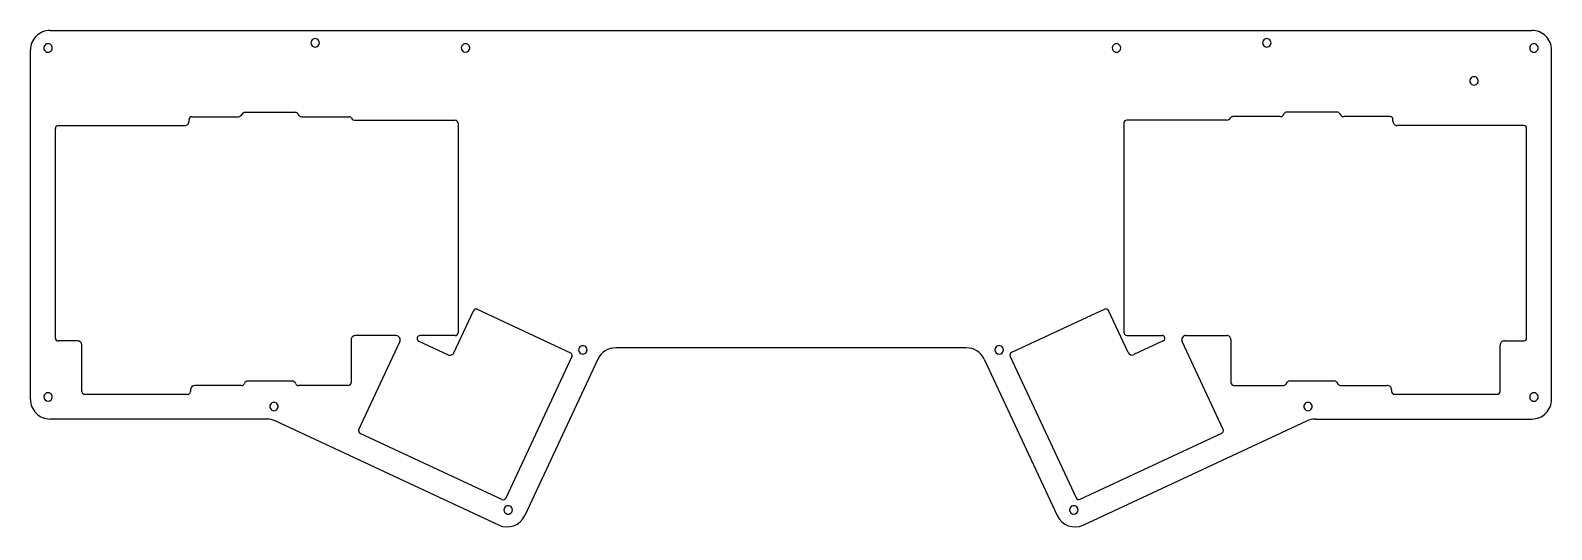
# Model space of a CAD drawing. Extents: x 6 to 548, y 120 to 298.
import ezdxf

# ---------------------------------------------------------------- set-up
doc = ezdxf.new("R2010")
doc.units = 0
doc.layers.get('0').update_dxf_attribs({"linetype": 'CONTINUOUS'})

msp = doc.modelspace()

# ---------------------------------------------------------------- linework, layer by layer
at = {"color": 1}
for points in [[(13.473871, 297.628852), (540.745708, 297.628852)], [(6.491111, 166.198848), (6.491111, 290.628852)], [(547.739711, 166.19886), (547.739711, 290.62888)], [(62.917268, 265.235444), (62.917268, 265.870444)], [(63.933268, 266.886444), (80.443268, 266.886444)], [(82.79791, 268.473944), (100.694625, 268.473944)], [(103.049268, 266.886444), (119.899563, 266.886444)], [(122.099268, 265.616444), (157.659268, 265.616444)], [(432.131583, 265.663053), (396.571583, 265.663053)], [(451.181583, 266.933053), (434.331279, 266.933053)], [(471.432918, 268.520553), (453.536219, 268.520553)], [(490.297583, 266.933053), (473.787583, 266.933053)], [(491.313583, 265.282053), (491.313583, 265.917053)], [(15.381125, 188.003444), (15.381125, 262.711446)], [(16.381125, 263.711444), (61.393268, 263.711444)], [(158.675268, 264.600444), (158.687911, 199.284253)], [(158.675268, 264.600444), (158.675268, 189.924444)], [(395.555583, 264.647053), (395.542883, 199.330862)], [(395.555583, 264.647053), (395.555583, 189.971053)], [(537.849713, 263.758053), (492.837583, 263.758053)], [(538.849711, 188.050053), (538.849711, 262.758049)], [(157.157643, 182.830325), (164.135071, 197.793465)], [(165.485259, 198.284896), (198.634373, 182.827212)], [(388.745589, 198.331502), (355.596472, 182.873818)], [(397.073205, 182.876934), (390.095768, 197.840074)], [(23.293267, 187.003444), (16.381125, 187.003444)], [(24.817267, 168.969444), (24.817267, 185.479444)], [(120.575268, 187.384444), (120.575268, 172.144444)], [(136.580366, 188.908444), (122.099268, 188.908444)], [(123.361343, 155.43007), (137.961579, 186.740376)], [(144.670486, 186.971634), (155.13236, 182.093183)], [(157.659268, 188.908444), (145.099868, 188.908444)], [(339.487482, 184.552829), (214.732035, 184.552829)], [(396.571583, 188.955053), (409.13098, 188.955053)], [(409.560353, 187.018243), (399.098488, 182.139792)], [(430.869485, 155.476676), (416.269255, 186.786979)], [(417.650478, 188.955053), (432.131583, 188.955053)], [(433.655583, 187.431053), (433.655583, 172.191053)], [(529.413583, 169.016053), (529.413583, 185.526053)], [(530.937583, 187.050053), (537.849713, 187.050053)], [(199.1258, 181.477022), (175.61724, 131.062743)], [(208.416071, 180.515222), (182.451683, 124.833961)], [(345.814735, 180.515259), (371.779151, 124.833961)], [(355.105039, 181.523631), (378.613585, 131.109352)], [(62.409268, 167.953444), (25.833267, 167.953444)], [(63.425268, 169.604444), (63.425268, 168.969444)], [(81.644625, 171.128444), (64.949268, 171.128444)], [(99.493268, 172.715944), (83.999268, 172.715944)], [(119.559268, 171.128444), (101.84791, 171.128444)], [(434.671583, 171.175053), (452.382918, 171.175053)], [(454.737583, 172.762553), (470.231583, 172.762553)], [(472.586219, 171.175053), (489.281583, 171.175053)], [(490.805583, 169.651053), (490.805583, 169.016053)], [(491.821583, 168.000053), (528.397583, 168.000053)], [(90.623904, 159.198848), (13.491111, 159.198848)], [(173.1497, 121.447887), (93.581722, 158.54324)], [(381.081111, 121.447858), (460.649094, 158.543271)], [(463.606896, 159.198874), (540.739697, 159.198874)], [(174.267049, 130.571315), (123.852773, 154.079882)], [(379.963793, 130.617924), (430.37808, 154.126485)], [(182.491112, 129.930866), (182.491112, 129.930866)], [(182.491112, 129.930866), (182.491112, 129.930866)], [(371.739696, 129.930866), (371.739696, 129.930866)]]:
    msp.add_lwpolyline(points, dxfattribs=at)
for points in [[(109.324411, 293.183852), (109.324411, 293.183852), (109.324411, 293.183852), (109.324411, 293.183852)], [(447.906394, 293.18388), (447.906394, 293.18388), (447.906394, 293.18388), (447.906394, 293.18388)], [(14.254988, 291.364975), (14.254988, 291.364975), (14.254988, 291.364975), (14.254988, 291.364975)], [(162.807687, 291.364975), (162.807687, 291.364975), (162.807687, 291.364975), (162.807687, 291.364975)], [(394.423166, 291.365003), (394.423166, 291.365003), (394.423166, 291.365003), (394.423166, 291.365003)], [(542.975856, 291.365003), (542.975856, 291.365003), (542.975856, 291.365003), (542.975856, 291.365003)], [(521.639715, 279.62886), (521.639715, 279.62886), (521.639715, 279.62886), (521.639715, 279.62886)], [(204.549646, 183.829333), (204.549646, 183.829333), (204.549646, 183.829333), (204.549646, 183.829333)], [(352.681145, 183.829366), (352.681145, 183.829366), (352.681145, 183.829366), (352.681145, 183.829366)], [(14.254985, 167.050225), (14.254985, 167.050225), (14.254985, 167.050225), (14.254985, 167.050225)], [(94.660991, 163.643848), (94.660991, 163.643848), (94.660991, 163.643848), (94.660991, 163.643848)], [(462.569842, 163.643874), (462.569842, 163.643874), (462.569842, 163.643874), (462.569842, 163.643874)], [(542.975856, 167.050239), (542.975856, 167.050239), (542.975856, 167.050239), (542.975856, 167.050239)], [(177.963209, 126.81327), (177.963209, 126.81327), (177.963209, 126.81327), (177.963209, 126.81327)], [(379.267607, 126.81327), (379.267607, 126.81327), (379.267607, 126.81327), (379.267607, 126.81327)]]:
    msp.add_lwpolyline(points, close=True, dxfattribs=at)
for points in [[(8.541364, 295.578599), (7.228609, 294.265845), (6.491111, 292.485367), (6.491111, 290.628852)], [(13.491111, 297.628852), (11.634596, 297.628852), (9.854118, 296.891354), (8.541364, 295.578599)], [(12.004986, 292.664014), (11.540884, 292.396065), (11.254986, 291.900874), (11.254986, 291.364975)], [(13.504987, 292.664014), (13.040885, 292.931963), (12.469088, 292.931963), (12.004986, 292.664014)], [(14.254988, 291.364975), (14.254988, 291.900874), (13.969089, 292.396065), (13.504987, 292.664014)], [(107.074146, 294.483657), (106.60991, 294.215503), (106.324081, 293.719969), (106.324411, 293.183852)], [(106.324411, 293.183852), (106.324129, 292.647734), (106.60991, 292.152201), (107.074146, 291.884047)], [(108.574676, 294.483657), (108.110441, 294.751811), (107.538382, 294.751811), (107.074146, 294.483657)], [(109.324411, 293.183852), (109.324693, 293.719969), (109.038912, 294.215503), (108.574676, 294.483657)], [(108.574676, 291.884047), (109.038912, 292.152201), (109.324741, 292.647734), (109.324411, 293.183852)], [(160.557684, 292.664014), (160.093584, 292.396065), (159.807684, 291.900874), (159.807684, 291.364975)], [(162.057687, 292.664014), (161.593584, 292.931964), (161.021787, 292.931964), (160.557684, 292.664014)], [(162.807687, 291.364975), (162.807687, 291.900874), (162.521787, 292.396065), (162.057687, 292.664014)], [(392.173121, 292.664063), (391.709007, 292.396109), (391.423116, 291.90091), (391.423116, 291.365003)], [(393.673161, 292.664063), (393.209046, 292.932017), (392.637236, 292.932017), (392.173121, 292.664063)], [(394.423166, 291.365003), (394.423166, 291.90091), (394.137275, 292.396109), (393.673161, 292.664063)], [(444.906428, 293.18388), (444.903606, 292.646276), (445.189187, 292.148403), (445.654345, 291.878855)], [(445.654345, 294.488905), (445.189187, 294.219357), (444.90386, 293.721484), (444.906428, 293.18388)], [(447.158477, 294.488905), (446.693318, 294.758454), (446.119504, 294.758454), (445.654345, 294.488905)], [(447.906394, 293.18388), (447.909216, 293.721484), (447.623636, 294.219357), (447.158477, 294.488905)], [(447.158477, 291.878855), (447.623636, 292.148403), (447.908962, 292.646276), (447.906394, 293.18388)], [(540.724993, 292.666584), (540.260427, 292.397956), (539.974762, 291.901627), (539.975862, 291.365003)], [(542.226754, 292.666584), (541.762188, 292.935212), (541.189531, 292.935212), (540.724993, 292.666584)], [(545.689451, 295.578633), (544.376695, 296.891388), (542.596211, 297.628884), (540.739697, 297.62888)], [(542.975856, 291.365003), (542.975856, 291.901627), (542.691292, 292.397956), (542.226754, 292.666584)], [(547.739711, 290.62888), (547.739711, 292.485398), (547.002208, 294.265878), (545.689451, 295.578633)], [(11.254986, 291.364975), (11.254986, 290.829076), (11.540884, 290.333885), (12.004986, 290.065936)], [(12.004986, 290.065936), (12.469088, 289.797986), (13.040885, 289.797986), (13.504987, 290.065936)], [(13.504987, 290.065936), (13.969089, 290.333885), (14.254988, 290.829076), (14.254988, 291.364975)], [(107.074146, 291.884047), (107.538382, 291.615893), (108.110441, 291.615893), (108.574676, 291.884047)], [(159.807684, 291.364975), (159.807684, 290.536547), (160.479257, 289.864974), (161.307684, 289.864974)], [(161.307684, 289.864974), (162.136114, 289.864974), (162.807687, 290.536547), (162.807687, 291.364975)], [(391.423116, 291.365003), (391.423116, 290.829096), (391.709007, 290.333897), (392.173121, 290.065943)], [(392.173121, 290.065943), (392.637236, 289.797989), (393.209046, 289.797989), (393.673161, 290.065943)], [(393.673161, 290.065943), (394.137275, 290.333897), (394.423166, 290.829096), (394.423166, 291.365003)], [(445.654345, 291.878855), (446.119504, 291.609306), (446.693318, 291.609306), (447.158477, 291.878855)], [(539.975862, 291.365003), (539.975862, 290.828379), (540.260427, 290.33205), (540.724993, 290.063422)], [(540.724993, 290.063422), (541.189531, 289.794794), (541.762188, 289.794794), (542.226754, 290.063422)], [(542.226754, 290.063422), (542.691292, 290.33205), (542.976957, 290.828379), (542.975856, 291.365003)], [(519.389445, 280.928665), (518.925217, 280.660511), (518.639383, 280.164977), (518.639721, 279.62886)], [(518.639721, 279.62886), (518.639721, 279.092742), (518.925217, 278.597209), (519.389445, 278.329055)], [(520.889964, 280.928665), (520.425736, 281.196819), (519.853672, 281.196819), (519.389445, 280.928665)], [(519.389445, 278.329055), (519.853672, 278.060901), (520.425736, 278.060901), (520.889964, 278.329055)], [(521.639715, 279.62886), (521.639715, 280.164977), (521.354219, 280.660511), (520.889964, 280.928665)], [(520.889964, 278.329055), (521.354219, 278.597209), (521.640026, 279.092742), (521.639715, 279.62886)], [(62.470899, 264.157812), (62.756703, 264.443618), (62.917268, 264.831253), (62.917268, 265.235444)], [(63.214845, 266.588863), (63.024309, 266.398326), (62.917268, 266.139901), (62.917268, 265.870444)], [(63.933268, 266.886444), (63.663807, 266.886444), (63.405382, 266.7794), (63.214845, 266.588863)], [(80.443268, 266.886444), (81.064275, 266.886444), (81.623174, 267.263253), (81.856052, 267.838944)], [(82.79791, 268.473944), (82.383904, 268.473944), (82.011303, 268.222738), (81.856052, 267.838944)], [(101.63648, 267.838944), (101.481227, 268.222735), (101.108629, 268.473941), (100.694625, 268.473944)], [(101.63648, 267.838944), (101.869359, 267.263253), (102.428257, 266.886441), (103.049268, 266.886444)], [(120.779444, 266.378444), (120.597953, 266.692794), (120.262543, 266.886444), (119.899563, 266.886444)], [(120.779444, 266.378444), (121.051681, 265.906915), (121.554793, 265.616444), (122.099268, 265.616444)], [(158.377687, 265.318863), (158.18715, 265.5094), (157.928728, 265.616444), (157.659268, 265.616444)], [(158.675268, 264.600444), (158.675268, 264.869901), (158.568223, 265.128326), (158.377687, 265.318863)], [(395.853158, 265.365472), (395.662602, 265.174935), (395.555583, 264.916513), (395.555583, 264.647053)], [(396.571583, 265.663053), (396.302117, 265.663053), (396.043686, 265.556009), (395.853158, 265.365472)], [(432.131583, 265.663053), (432.676046, 265.663053), (433.179164, 265.953524), (433.451395, 266.425053)], [(434.331279, 266.933053), (433.968285, 266.933053), (433.632892, 266.739403), (433.451395, 266.425053)], [(451.181583, 266.933053), (451.802585, 266.93305), (452.361469, 267.309862), (452.594359, 267.885553)], [(453.536219, 268.520553), (453.122199, 268.520553), (452.74961, 268.269347), (452.594359, 267.885553)], [(472.374778, 267.885553), (472.219528, 268.269347), (471.846938, 268.520553), (471.432918, 268.520553)], [(472.374778, 267.885553), (472.607668, 267.309862), (473.166553, 266.933053), (473.787583, 266.933053)], [(491.01598, 266.635472), (490.825451, 266.826009), (490.56702, 266.933053), (490.297583, 266.933053)], [(491.313583, 265.917053), (491.313583, 266.186513), (491.206536, 266.444935), (491.01598, 266.635472)], [(491.313583, 265.282053), (491.313583, 264.877862), (491.474139, 264.490227), (491.759946, 264.204421)], [(16.381125, 263.711444), (15.828841, 263.711444), (15.381126, 263.263729), (15.381125, 262.711446)], [(61.393268, 263.711444), (61.797458, 263.711444), (62.185093, 263.872005), (62.470899, 264.157812)], [(491.759946, 264.204421), (492.045752, 263.918614), (492.433384, 263.758053), (492.837583, 263.758053)], [(538.556821, 263.46516), (538.369284, 263.652693), (538.114917, 263.758053), (537.849713, 263.758053)], [(538.849711, 262.758049), (538.849711, 263.023267), (538.744358, 263.27762), (538.556821, 263.46516)], [(165.485259, 198.284896), (164.976708, 198.522036), (164.372211, 198.302027), (164.135071, 197.793465)], [(390.095768, 197.840074), (389.858617, 198.348625), (389.254125, 198.568642), (388.745589, 198.331502)], [(158.377687, 189.206022), (158.568223, 189.396558), (158.675268, 189.654983), (158.675268, 189.924444)], [(395.555583, 189.971053), (395.555583, 189.701592), (395.662602, 189.443167), (395.853158, 189.252631)], [(15.381125, 188.003444), (15.381124, 187.738226), (15.486481, 187.483873), (15.674018, 187.296337)], [(15.674018, 187.296337), (15.861554, 187.1088), (16.115909, 187.003444), (16.381125, 187.003444)], [(24.370898, 186.557072), (24.085092, 186.842879), (23.697457, 187.003444), (23.293267, 187.003444)], [(24.817267, 185.479444), (24.817267, 185.883631), (24.656703, 186.271269), (24.370898, 186.557072)], [(121.021636, 188.462072), (120.735832, 188.176269), (120.575268, 187.788631), (120.575268, 187.384444)], [(122.099268, 188.908444), (121.695077, 188.908444), (121.307442, 188.747879), (121.021636, 188.462072)], [(137.865691, 188.203286), (137.585876, 188.642511), (137.101148, 188.908441), (136.580366, 188.908444)], [(137.961579, 186.740376), (138.18167, 187.212364), (138.145509, 187.764064), (137.865691, 188.203286)], [(144.107956, 188.112346), (144.004846, 187.647252), (144.238734, 187.172969), (144.670486, 186.971634)], [(145.099868, 188.908444), (144.62348, 188.908441), (144.211063, 188.577442), (144.107956, 188.112346)], [(157.659268, 188.908444), (157.928728, 188.908444), (158.18715, 189.015485), (158.377687, 189.206022)], [(202.299381, 185.129138), (201.835145, 184.860985), (201.549316, 184.36545), (201.549646, 183.829333)], [(203.799911, 185.129138), (203.335676, 185.397292), (202.763617, 185.397292), (202.299381, 185.129138)], [(204.549646, 183.829333), (204.549928, 184.36545), (204.264147, 184.860985), (203.799911, 185.129138)], [(214.756915, 184.551946), (212.036414, 184.551946), (209.562316, 182.975715), (208.412664, 180.510066)], [(345.81592, 180.508189), (344.66626, 182.973855), (342.192158, 184.550094), (339.471649, 184.550091)], [(350.429096, 185.134393), (349.963938, 184.864843), (349.678611, 184.366972), (349.681179, 183.829366)], [(351.933228, 185.134393), (351.468069, 185.403941), (350.894255, 185.403941), (350.429096, 185.134393)], [(352.681145, 183.829366), (352.683967, 184.366972), (352.398386, 184.864843), (351.933228, 185.134393)], [(395.853158, 189.252631), (396.043686, 189.062094), (396.302117, 188.955053), (396.571583, 188.955053)], [(410.122878, 188.158955), (410.019782, 188.624051), (409.607371, 188.955053), (409.13098, 188.955053)], [(409.560353, 187.018243), (409.992096, 187.219572), (410.226002, 187.693858), (410.122878, 188.158955)], [(416.365154, 188.249895), (416.08533, 187.81067), (416.049178, 187.25897), (416.269255, 186.786979)], [(417.650478, 188.955053), (417.129694, 188.955053), (416.644949, 188.68912), (416.365154, 188.249895)], [(433.209192, 188.508681), (432.923386, 188.794488), (432.535753, 188.955053), (432.131583, 188.955053)], [(433.655583, 187.431053), (433.655583, 187.835243), (433.494998, 188.222875), (433.209192, 188.508681)], [(529.859946, 186.603681), (529.574139, 186.317875), (529.413583, 185.930243), (529.413583, 185.526053)], [(530.937583, 187.050053), (530.533384, 187.050053), (530.145752, 186.889488), (529.859946, 186.603681)], [(537.849713, 187.050053), (538.114917, 187.050053), (538.369284, 187.155409), (538.556821, 187.342946)], [(538.556821, 187.342946), (538.744358, 187.530482), (538.849711, 187.784835), (538.849711, 188.050053)], [(155.13236, 182.093183), (155.498679, 181.922366), (155.917855, 181.904063), (156.29767, 182.042304)], [(156.29767, 182.042304), (156.677484, 182.180545), (156.986825, 182.464006), (157.157643, 182.830325)], [(199.159721, 182.253895), (199.067558, 182.507105), (198.878585, 182.713333), (198.634373, 182.827212)], [(199.1258, 181.477022), (199.23968, 181.721234), (199.25188, 182.000685), (199.159721, 182.253895)], [(201.549646, 183.829333), (201.549364, 183.293215), (201.835145, 182.797681), (202.299381, 182.529527)], [(202.299381, 182.529527), (202.763617, 182.261374), (203.335676, 182.261374), (203.799911, 182.529527)], [(203.799911, 182.529527), (204.264147, 182.797681), (204.549976, 183.293215), (204.549646, 183.829333)], [(349.681179, 183.829366), (349.68513, 183.003754), (350.355549, 182.336555), (351.181162, 182.336555)], [(351.181162, 182.336555), (352.006775, 182.336555), (352.677194, 183.003754), (352.681145, 183.829366)], [(355.596472, 182.873818), (355.087908, 182.636678), (354.867887, 182.032178), (355.105039, 181.523631)], [(397.073205, 182.876934), (397.428918, 182.11411), (398.335641, 181.784079), (399.098488, 182.139792)], [(12.00472, 168.350031), (11.540483, 168.081877), (11.254657, 167.586343), (11.254986, 167.050225)], [(13.505251, 168.350031), (13.041014, 168.618184), (12.468956, 168.618184), (12.00472, 168.350031)], [(14.254985, 167.050225), (14.255324, 167.586343), (13.969488, 168.081877), (13.505251, 168.350031)], [(24.817267, 168.969444), (24.817267, 168.699983), (24.92431, 168.441558), (25.114847, 168.251022)], [(25.114847, 168.251022), (25.305383, 168.060485), (25.563807, 167.953444), (25.833267, 167.953444)], [(62.409268, 167.953444), (62.678728, 167.953444), (62.93715, 168.060485), (63.127687, 168.251022)], [(63.127687, 168.251022), (63.318223, 168.441558), (63.425268, 168.699983), (63.425268, 168.969444)], [(64.949268, 171.128444), (64.107585, 171.128444), (63.425268, 170.446123), (63.425268, 169.604444)], [(81.644625, 171.128444), (82.058629, 171.128444), (82.431227, 171.37965), (82.58648, 171.763444)], [(83.999268, 172.715944), (83.378257, 172.715944), (82.819359, 172.339135), (82.58648, 171.763444)], [(100.906052, 171.763444), (100.673174, 172.339132), (100.114275, 172.715941), (99.493268, 172.715944)], [(100.906052, 171.763444), (101.061303, 171.37965), (101.433904, 171.128444), (101.84791, 171.128444)], [(119.559268, 171.128444), (119.828728, 171.128444), (120.08715, 171.235485), (120.277687, 171.426022)], [(120.277687, 171.426022), (120.468223, 171.616558), (120.575268, 171.874983), (120.575268, 172.144444)], [(433.655583, 172.191053), (433.655583, 171.921592), (433.762602, 171.663167), (433.953158, 171.472631)], [(433.953158, 171.472631), (434.143686, 171.282094), (434.402117, 171.175053), (434.671583, 171.175053)], [(452.382918, 171.175053), (452.796938, 171.175053), (453.169528, 171.426259), (453.324778, 171.810053)], [(454.737583, 172.762553), (454.116553, 172.76255), (453.557668, 172.385741), (453.324778, 171.810053)], [(471.644359, 171.810053), (471.411469, 172.385744), (470.852585, 172.762553), (470.231583, 172.762553)], [(471.644359, 171.810053), (471.79961, 171.426259), (472.172199, 171.175053), (472.586219, 171.175053)], [(490.359192, 170.728681), (490.073386, 171.014488), (489.685753, 171.175053), (489.281583, 171.175053)], [(490.805583, 169.651053), (490.805583, 170.055243), (490.644998, 170.442875), (490.359192, 170.728681)], [(490.805583, 169.016053), (490.805583, 168.746592), (490.912602, 168.488167), (491.103158, 168.297631)], [(491.103158, 168.297631), (491.293686, 168.107094), (491.552117, 168.000053), (491.821583, 168.000053)], [(528.397583, 168.000053), (528.66702, 168.000053), (528.925451, 168.107094), (529.11598, 168.297631)], [(529.11598, 168.297631), (529.306536, 168.488167), (529.413583, 168.746592), (529.413583, 169.016053)], [(540.724993, 168.35182), (540.260427, 168.083192), (539.974762, 167.586862), (539.975862, 167.050239)], [(542.226754, 168.35182), (541.762188, 168.620448), (541.189531, 168.620448), (540.724993, 168.35182)], [(542.975856, 167.050239), (542.975856, 167.586862), (542.691292, 168.083192), (542.226754, 168.35182)], [(6.491111, 166.198848), (6.491111, 164.342334), (7.228609, 162.561856), (8.541364, 161.2491)], [(11.254986, 167.050225), (11.255494, 166.222157), (11.926917, 165.551145), (12.754985, 165.551145)], [(12.754985, 165.551145), (13.583053, 165.551145), (14.254477, 166.222157), (14.254985, 167.050225)], [(92.410726, 164.943654), (91.94649, 164.6755), (91.660661, 164.179966), (91.660991, 163.643848)], [(91.660991, 163.643848), (91.660709, 163.10773), (91.94649, 162.612196), (92.410726, 162.344043)], [(93.911256, 164.943654), (93.447021, 165.211807), (92.874962, 165.211807), (92.410726, 164.943654)], [(94.660991, 163.643848), (94.661273, 164.179966), (94.375492, 164.6755), (93.911256, 164.943654)], [(93.911256, 162.344043), (94.375492, 162.612196), (94.661321, 163.10773), (94.660991, 163.643848)], [(460.318951, 164.945454), (459.854413, 164.676827), (459.568748, 164.180499), (459.569848, 163.643874)], [(459.569848, 163.643874), (459.569848, 163.107251), (459.854413, 162.610921), (460.318951, 162.342293)], [(461.82074, 164.945454), (461.356174, 165.214082), (460.783517, 165.214082), (460.318951, 164.945454)], [(462.569842, 163.643874), (462.569842, 164.180499), (462.285278, 164.676827), (461.82074, 164.945454)], [(461.82074, 162.342293), (462.285278, 162.610921), (462.570943, 163.107251), (462.569842, 163.643874)], [(539.975862, 167.050239), (539.975862, 166.513616), (540.260427, 166.017286), (540.724993, 165.748659)], [(540.724993, 165.748659), (541.189531, 165.480031), (541.762188, 165.480031), (542.226754, 165.748659)], [(542.226754, 165.748659), (542.691292, 166.017286), (542.976957, 166.513616), (542.975856, 167.050239)], [(545.689451, 161.249116), (547.002208, 162.561867), (547.739711, 164.342345), (547.739711, 166.19886)], [(8.541364, 161.2491), (9.854118, 159.936346), (11.634596, 159.198848), (13.491111, 159.198848)], [(93.581722, 158.54324), (92.655461, 158.975071), (91.645881, 159.198848), (90.623904, 159.198848)], [(92.410726, 162.344043), (92.874962, 162.075889), (93.447021, 162.075889), (93.911256, 162.344043)], [(460.318951, 162.342293), (460.783517, 162.073665), (461.356174, 162.073665), (461.82074, 162.342293)], [(463.606896, 159.198874), (462.584913, 159.198874), (461.575348, 158.9751), (460.649094, 158.543271)], [(540.739697, 159.198874), (542.596211, 159.198871), (544.376695, 159.936365), (545.689451, 161.249116)], [(123.361343, 155.43007), (123.124203, 154.921519), (123.344212, 154.317019), (123.852773, 154.079882)], [(430.37808, 154.126485), (430.886616, 154.363628), (431.106636, 154.968125), (430.869485, 155.476676)], [(174.267049, 130.571315), (174.511262, 130.457439), (174.790712, 130.445235), (175.043922, 130.537398)], [(175.043922, 130.537398), (175.297132, 130.629558), (175.50336, 130.818531), (175.61724, 131.062743)], [(378.613585, 131.109352), (378.850737, 130.600802), (379.455228, 130.380784), (379.963793, 130.617924)], [(173.1497, 121.447887), (176.653416, 119.814415), (180.817941, 121.330369), (182.451683, 124.833961)], [(175.712944, 128.113075), (175.248705, 127.844922), (174.962882, 127.349387), (174.963209, 126.81327)], [(174.963209, 126.81327), (174.962927, 126.277152), (175.248705, 125.781618), (175.712944, 125.513464)], [(177.213474, 128.113075), (176.749239, 128.381229), (176.17718, 128.381229), (175.712944, 128.113075)], [(175.712944, 125.513464), (176.17718, 125.245311), (176.749239, 125.245311), (177.213474, 125.513464)], [(177.963209, 126.81327), (177.963491, 127.349387), (177.677713, 127.844922), (177.213474, 128.113075)], [(177.213474, 125.513464), (177.677713, 125.781618), (177.963539, 126.277152), (177.963209, 126.81327)], [(371.779123, 124.833961), (373.412851, 121.330355), (377.577378, 119.814387), (381.081111, 121.447858)], [(377.015474, 128.118488), (376.550287, 127.84889), (376.264988, 127.350928), (376.267641, 126.81327)], [(376.267641, 126.81327), (376.271592, 125.987747), (376.942096, 125.320687), (377.767624, 125.320687)], [(378.519775, 128.118488), (378.054588, 128.388089), (377.480661, 128.388089), (377.015474, 128.118488)], [(377.767624, 125.320687), (378.593152, 125.320687), (379.263515, 125.987747), (379.267607, 126.81327)], [(379.267607, 126.81327), (379.270429, 127.350928), (378.984962, 127.84889), (378.519775, 128.118488)]]:
    msp.add_open_spline(points, degree=3, dxfattribs=at)

doc.saveas('drawing.dxf')
